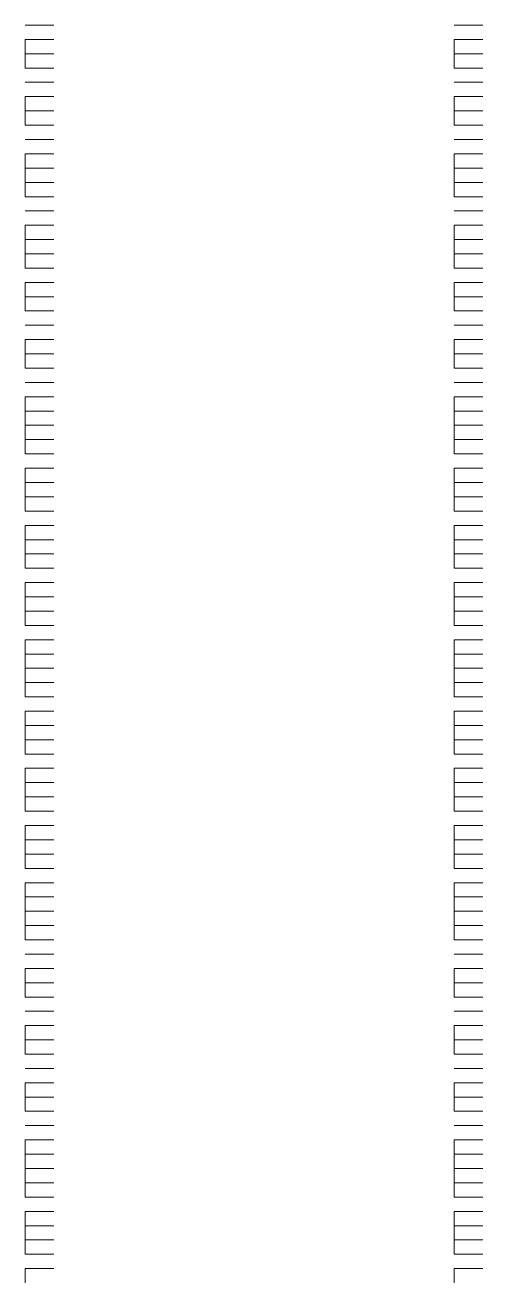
# Model space of a CAD drawing. Header units: inches. Extents: x 0.2 to 10.8, y 0.5 to 8.
# Drawn here: x 8.8183 to 8.8717, y 4.7017 to 4.8483 of the extents above; entities that cross this region are included whole.
import ezdxf

# ---------------------------------------------------------------- set-up
doc = ezdxf.new("R2010")
doc.units = ezdxf.units.IN
doc.header["$MEASUREMENT"] = 0
doc.layers.add('PDF_Geometry', color=7, linetype='Continuous')

msp = doc.modelspace()

# ---------------------------------------------------------------- linework, layer by layer
at = {"layer": 'PDF_Geometry', "lineweight": 9}
for points in [[(8.81833, 4.84833), (8.82, 4.84833)], [(8.81833, 4.84833), (8.82, 4.84833)], [(8.81833, 4.84833), (8.82, 4.84833)], [(8.82, 4.84833), (8.82167, 4.84833)], [(8.82, 4.84833), (8.82167, 4.84833)], [(8.82, 4.84833), (8.82167, 4.84833)], [(8.86833, 4.84833), (8.87, 4.84833)], [(8.86833, 4.84833), (8.87, 4.84833)], [(8.86833, 4.84833), (8.87, 4.84833)], [(8.87, 4.84833), (8.87167, 4.84833)], [(8.87, 4.84833), (8.87167, 4.84833)], [(8.87, 4.84833), (8.87167, 4.84833)], [(8.81833, 4.84667), (8.82, 4.84667)], [(8.81833, 4.84667), (8.81833, 4.845)], [(8.81833, 4.84667), (8.82, 4.84667)], [(8.82, 4.84667), (8.82167, 4.84667)], [(8.82, 4.84667), (8.82167, 4.84667)], [(8.86833, 4.84667), (8.87, 4.84667)], [(8.86833, 4.84667), (8.86833, 4.845)], [(8.86833, 4.84667), (8.87, 4.84667)], [(8.87, 4.84667), (8.87167, 4.84667)], [(8.87, 4.84667), (8.87167, 4.84667)], [(8.81833, 4.845), (8.82, 4.845)], [(8.81833, 4.845), (8.81833, 4.84333)], [(8.81833, 4.845), (8.82, 4.845)], [(8.82, 4.845), (8.82167, 4.845)], [(8.82, 4.845), (8.82167, 4.845)], [(8.86833, 4.845), (8.87, 4.845)], [(8.86833, 4.845), (8.86833, 4.84333)], [(8.86833, 4.845), (8.87, 4.845)], [(8.87, 4.845), (8.87167, 4.845)], [(8.87, 4.845), (8.87167, 4.845)], [(8.81833, 4.84333), (8.82, 4.84333)], [(8.81833, 4.84333), (8.82, 4.84333)], [(8.81833, 4.84333), (8.82, 4.84333)], [(8.82, 4.84333), (8.82167, 4.84333)], [(8.82, 4.84333), (8.82167, 4.84333)], [(8.82, 4.84333), (8.82167, 4.84333)], [(8.86833, 4.84333), (8.87, 4.84333)], [(8.86833, 4.84333), (8.87, 4.84333)], [(8.86833, 4.84333), (8.87, 4.84333)], [(8.87, 4.84333), (8.87167, 4.84333)], [(8.87, 4.84333), (8.87167, 4.84333)], [(8.87, 4.84333), (8.87167, 4.84333)], [(8.81833, 4.84167), (8.82, 4.84167)], [(8.81833, 4.84167), (8.82, 4.84167)], [(8.81833, 4.84167), (8.82, 4.84167)], [(8.82, 4.84167), (8.82167, 4.84167)], [(8.82, 4.84167), (8.82167, 4.84167)], [(8.82, 4.84167), (8.82167, 4.84167)], [(8.86833, 4.84167), (8.87, 4.84167)], [(8.86833, 4.84167), (8.87, 4.84167)], [(8.86833, 4.84167), (8.87, 4.84167)], [(8.87, 4.84167), (8.87167, 4.84167)], [(8.87, 4.84167), (8.87167, 4.84167)], [(8.87, 4.84167), (8.87167, 4.84167)], [(8.81833, 4.84), (8.82, 4.84)], [(8.81833, 4.84), (8.81833, 4.83833)], [(8.81833, 4.84), (8.82, 4.84)], [(8.82, 4.84), (8.82167, 4.84)], [(8.82, 4.84), (8.82167, 4.84)], [(8.86833, 4.84), (8.87, 4.84)], [(8.86833, 4.84), (8.86833, 4.83833)], [(8.86833, 4.84), (8.87, 4.84)], [(8.87, 4.84), (8.87167, 4.84)], [(8.87, 4.84), (8.87167, 4.84)], [(8.81833, 4.83833), (8.82, 4.83833)], [(8.81833, 4.83833), (8.81833, 4.83667)], [(8.81833, 4.83833), (8.82, 4.83833)], [(8.82, 4.83833), (8.82167, 4.83833)], [(8.82, 4.83833), (8.82167, 4.83833)], [(8.86833, 4.83833), (8.87, 4.83833)], [(8.86833, 4.83833), (8.86833, 4.83667)], [(8.86833, 4.83833), (8.87, 4.83833)], [(8.87, 4.83833), (8.87167, 4.83833)], [(8.87, 4.83833), (8.87167, 4.83833)], [(8.81833, 4.83667), (8.82, 4.83667)], [(8.81833, 4.83667), (8.82, 4.83667)], [(8.81833, 4.83667), (8.82, 4.83667)], [(8.82, 4.83667), (8.82167, 4.83667)], [(8.82, 4.83667), (8.82167, 4.83667)], [(8.82, 4.83667), (8.82167, 4.83667)], [(8.86833, 4.83667), (8.87, 4.83667)], [(8.86833, 4.83667), (8.87, 4.83667)], [(8.86833, 4.83667), (8.87, 4.83667)], [(8.87, 4.83667), (8.87167, 4.83667)], [(8.87, 4.83667), (8.87167, 4.83667)], [(8.87, 4.83667), (8.87167, 4.83667)], [(8.81833, 4.835), (8.82, 4.835)], [(8.81833, 4.835), (8.82, 4.835)], [(8.81833, 4.835), (8.82, 4.835)], [(8.82, 4.835), (8.82167, 4.835)], [(8.82, 4.835), (8.82167, 4.835)], [(8.82, 4.835), (8.82167, 4.835)], [(8.86833, 4.835), (8.87, 4.835)], [(8.86833, 4.835), (8.87, 4.835)], [(8.86833, 4.835), (8.87, 4.835)], [(8.87, 4.835), (8.87167, 4.835)], [(8.87, 4.835), (8.87167, 4.835)], [(8.87, 4.835), (8.87167, 4.835)], [(8.81833, 4.83333), (8.82, 4.83333)], [(8.81833, 4.83333), (8.81833, 4.83167)], [(8.81833, 4.83333), (8.82, 4.83333)], [(8.82, 4.83333), (8.82167, 4.83333)], [(8.82, 4.83333), (8.82167, 4.83333)], [(8.86833, 4.83333), (8.87, 4.83333)], [(8.86833, 4.83333), (8.86833, 4.83167)], [(8.86833, 4.83333), (8.87, 4.83333)], [(8.87, 4.83333), (8.87167, 4.83333)], [(8.87, 4.83333), (8.87167, 4.83333)], [(8.81833, 4.83167), (8.82, 4.83167)], [(8.81833, 4.83167), (8.81833, 4.83)], [(8.81833, 4.83167), (8.82, 4.83167)], [(8.82, 4.83167), (8.82167, 4.83167)], [(8.82, 4.83167), (8.82167, 4.83167)], [(8.86833, 4.83167), (8.87, 4.83167)], [(8.86833, 4.83167), (8.86833, 4.83)], [(8.86833, 4.83167), (8.87, 4.83167)], [(8.87, 4.83167), (8.87167, 4.83167)], [(8.87, 4.83167), (8.87167, 4.83167)], [(8.81833, 4.83), (8.82, 4.83)], [(8.81833, 4.83), (8.81833, 4.82833)], [(8.81833, 4.83), (8.82, 4.83)], [(8.82, 4.83), (8.82167, 4.83)], [(8.82, 4.83), (8.82167, 4.83)], [(8.86833, 4.83), (8.87, 4.83)], [(8.86833, 4.83), (8.86833, 4.82833)], [(8.86833, 4.83), (8.87, 4.83)], [(8.87, 4.83), (8.87167, 4.83)], [(8.87, 4.83), (8.87167, 4.83)], [(8.81833, 4.82833), (8.82, 4.82833)], [(8.81833, 4.82833), (8.82, 4.82833)], [(8.81833, 4.82833), (8.82, 4.82833)], [(8.82, 4.82833), (8.82167, 4.82833)], [(8.82, 4.82833), (8.82167, 4.82833)], [(8.82, 4.82833), (8.82167, 4.82833)], [(8.86833, 4.82833), (8.87, 4.82833)], [(8.86833, 4.82833), (8.87, 4.82833)], [(8.86833, 4.82833), (8.87, 4.82833)], [(8.87, 4.82833), (8.87167, 4.82833)], [(8.87, 4.82833), (8.87167, 4.82833)], [(8.87, 4.82833), (8.87167, 4.82833)], [(8.81833, 4.82667), (8.82, 4.82667)], [(8.81833, 4.82667), (8.82, 4.82667)], [(8.81833, 4.82667), (8.82, 4.82667)], [(8.82, 4.82667), (8.82167, 4.82667)], [(8.82, 4.82667), (8.82167, 4.82667)], [(8.82, 4.82667), (8.82167, 4.82667)], [(8.86833, 4.82667), (8.87, 4.82667)], [(8.86833, 4.82667), (8.87, 4.82667)], [(8.86833, 4.82667), (8.87, 4.82667)], [(8.87, 4.82667), (8.87167, 4.82667)], [(8.87, 4.82667), (8.87167, 4.82667)], [(8.87, 4.82667), (8.87167, 4.82667)], [(8.81833, 4.825), (8.82, 4.825)], [(8.81833, 4.825), (8.81833, 4.82333)], [(8.81833, 4.825), (8.82, 4.825)], [(8.82, 4.825), (8.82167, 4.825)], [(8.82, 4.825), (8.82167, 4.825)], [(8.86833, 4.825), (8.87, 4.825)], [(8.86833, 4.825), (8.86833, 4.82333)], [(8.86833, 4.825), (8.87, 4.825)], [(8.87, 4.825), (8.87167, 4.825)], [(8.87, 4.825), (8.87167, 4.825)], [(8.81833, 4.82333), (8.82, 4.82333)], [(8.81833, 4.82333), (8.81833, 4.82167)], [(8.81833, 4.82333), (8.82, 4.82333)], [(8.82, 4.82333), (8.82167, 4.82333)], [(8.82, 4.82333), (8.82167, 4.82333)], [(8.86833, 4.82333), (8.87, 4.82333)], [(8.86833, 4.82333), (8.86833, 4.82167)], [(8.86833, 4.82333), (8.87, 4.82333)], [(8.87, 4.82333), (8.87167, 4.82333)], [(8.87, 4.82333), (8.87167, 4.82333)], [(8.81833, 4.82167), (8.82, 4.82167)], [(8.81833, 4.82167), (8.81833, 4.82)], [(8.81833, 4.82167), (8.82, 4.82167)], [(8.82, 4.82167), (8.82167, 4.82167)], [(8.82, 4.82167), (8.82167, 4.82167)], [(8.86833, 4.82167), (8.87, 4.82167)], [(8.86833, 4.82167), (8.86833, 4.82)], [(8.86833, 4.82167), (8.87, 4.82167)], [(8.87, 4.82167), (8.87167, 4.82167)], [(8.87, 4.82167), (8.87167, 4.82167)], [(8.81833, 4.82), (8.82, 4.82)], [(8.81833, 4.82), (8.82, 4.82)], [(8.82, 4.82), (8.82167, 4.82)], [(8.82, 4.82), (8.82167, 4.82)], [(8.86833, 4.82), (8.87, 4.82)], [(8.86833, 4.82), (8.87, 4.82)], [(8.87, 4.82), (8.87167, 4.82)], [(8.87, 4.82), (8.87167, 4.82)], [(8.81833, 4.81833), (8.82, 4.81833)], [(8.81833, 4.81833), (8.81833, 4.81667)], [(8.81833, 4.81833), (8.82, 4.81833)], [(8.82, 4.81833), (8.82167, 4.81833)], [(8.82, 4.81833), (8.82167, 4.81833)], [(8.86833, 4.81833), (8.87, 4.81833)], [(8.86833, 4.81833), (8.86833, 4.81667)], [(8.86833, 4.81833), (8.87, 4.81833)], [(8.87, 4.81833), (8.87167, 4.81833)], [(8.87, 4.81833), (8.87167, 4.81833)], [(8.81833, 4.81667), (8.82, 4.81667)], [(8.81833, 4.81667), (8.81833, 4.815)], [(8.81833, 4.81667), (8.82, 4.81667)], [(8.82, 4.81667), (8.82167, 4.81667)], [(8.82, 4.81667), (8.82167, 4.81667)], [(8.86833, 4.81667), (8.87, 4.81667)], [(8.86833, 4.81667), (8.86833, 4.815)], [(8.86833, 4.81667), (8.87, 4.81667)], [(8.87, 4.81667), (8.87167, 4.81667)], [(8.87, 4.81667), (8.87167, 4.81667)], [(8.81833, 4.815), (8.82, 4.815)], [(8.81833, 4.815), (8.82, 4.815)], [(8.81833, 4.815), (8.82, 4.815)], [(8.82, 4.815), (8.82167, 4.815)], [(8.82, 4.815), (8.82167, 4.815)], [(8.82, 4.815), (8.82167, 4.815)], [(8.86833, 4.815), (8.87, 4.815)], [(8.86833, 4.815), (8.87, 4.815)], [(8.86833, 4.815), (8.87, 4.815)], [(8.87, 4.815), (8.87167, 4.815)], [(8.87, 4.815), (8.87167, 4.815)], [(8.87, 4.815), (8.87167, 4.815)], [(8.81833, 4.81333), (8.82, 4.81333)], [(8.81833, 4.81333), (8.82, 4.81333)], [(8.81833, 4.81333), (8.82, 4.81333)], [(8.82, 4.81333), (8.82167, 4.81333)], [(8.82, 4.81333), (8.82167, 4.81333)], [(8.82, 4.81333), (8.82167, 4.81333)], [(8.86833, 4.81333), (8.87, 4.81333)], [(8.86833, 4.81333), (8.87, 4.81333)], [(8.86833, 4.81333), (8.87, 4.81333)], [(8.87, 4.81333), (8.87167, 4.81333)], [(8.87, 4.81333), (8.87167, 4.81333)], [(8.87, 4.81333), (8.87167, 4.81333)], [(8.81833, 4.81167), (8.82, 4.81167)], [(8.81833, 4.81167), (8.81833, 4.81)], [(8.81833, 4.81167), (8.82, 4.81167)], [(8.82, 4.81167), (8.82167, 4.81167)], [(8.82, 4.81167), (8.82167, 4.81167)], [(8.86833, 4.81167), (8.87, 4.81167)], [(8.86833, 4.81167), (8.86833, 4.81)], [(8.86833, 4.81167), (8.87, 4.81167)], [(8.87, 4.81167), (8.87167, 4.81167)], [(8.87, 4.81167), (8.87167, 4.81167)], [(8.81833, 4.81), (8.82, 4.81)], [(8.81833, 4.81), (8.81833, 4.80833)], [(8.81833, 4.81), (8.82, 4.81)], [(8.82, 4.81), (8.82167, 4.81)], [(8.82, 4.81), (8.82167, 4.81)], [(8.86833, 4.81), (8.87, 4.81)], [(8.86833, 4.81), (8.86833, 4.80833)], [(8.86833, 4.81), (8.87, 4.81)], [(8.87, 4.81), (8.87167, 4.81)], [(8.87, 4.81), (8.87167, 4.81)], [(8.81833, 4.80833), (8.82, 4.80833)], [(8.81833, 4.80833), (8.82, 4.80833)], [(8.81833, 4.80833), (8.82, 4.80833)], [(8.82, 4.80833), (8.82167, 4.80833)], [(8.82, 4.80833), (8.82167, 4.80833)], [(8.82, 4.80833), (8.82167, 4.80833)], [(8.86833, 4.80833), (8.87, 4.80833)], [(8.86833, 4.80833), (8.87, 4.80833)], [(8.86833, 4.80833), (8.87, 4.80833)], [(8.87, 4.80833), (8.87167, 4.80833)], [(8.87, 4.80833), (8.87167, 4.80833)], [(8.87, 4.80833), (8.87167, 4.80833)], [(8.81833, 4.80667), (8.82, 4.80667)], [(8.81833, 4.80667), (8.82, 4.80667)], [(8.81833, 4.80667), (8.82, 4.80667)], [(8.82, 4.80667), (8.82167, 4.80667)], [(8.82, 4.80667), (8.82167, 4.80667)], [(8.82, 4.80667), (8.82167, 4.80667)], [(8.86833, 4.80667), (8.87, 4.80667)], [(8.86833, 4.80667), (8.87, 4.80667)], [(8.86833, 4.80667), (8.87, 4.80667)], [(8.87, 4.80667), (8.87167, 4.80667)], [(8.87, 4.80667), (8.87167, 4.80667)], [(8.87, 4.80667), (8.87167, 4.80667)], [(8.81833, 4.805), (8.82, 4.805)], [(8.81833, 4.805), (8.81833, 4.80333)], [(8.81833, 4.805), (8.82, 4.805)], [(8.82, 4.805), (8.82167, 4.805)], [(8.82, 4.805), (8.82167, 4.805)], [(8.86833, 4.805), (8.87, 4.805)], [(8.86833, 4.805), (8.86833, 4.80333)], [(8.86833, 4.805), (8.87, 4.805)], [(8.87, 4.805), (8.87167, 4.805)], [(8.87, 4.805), (8.87167, 4.805)], [(8.81833, 4.80333), (8.82, 4.80333)], [(8.81833, 4.80333), (8.81833, 4.80167)], [(8.81833, 4.80333), (8.82, 4.80333)], [(8.82, 4.80333), (8.82167, 4.80333)], [(8.82, 4.80333), (8.82167, 4.80333)], [(8.86833, 4.80333), (8.87, 4.80333)], [(8.86833, 4.80333), (8.86833, 4.80167)], [(8.86833, 4.80333), (8.87, 4.80333)], [(8.87, 4.80333), (8.87167, 4.80333)], [(8.87, 4.80333), (8.87167, 4.80333)], [(8.81833, 4.80167), (8.82, 4.80167)], [(8.81833, 4.80167), (8.81833, 4.8)], [(8.81833, 4.80167), (8.82, 4.80167)], [(8.82, 4.80167), (8.82167, 4.80167)], [(8.82, 4.80167), (8.82167, 4.80167)], [(8.86833, 4.80167), (8.87, 4.80167)], [(8.86833, 4.80167), (8.86833, 4.8)], [(8.86833, 4.80167), (8.87, 4.80167)], [(8.87, 4.80167), (8.87167, 4.80167)], [(8.87, 4.80167), (8.87167, 4.80167)], [(8.81833, 4.8), (8.82, 4.8)], [(8.81833, 4.8), (8.81833, 4.79833)], [(8.81833, 4.8), (8.82, 4.8)], [(8.82, 4.8), (8.82167, 4.8)], [(8.82, 4.8), (8.82167, 4.8)], [(8.86833, 4.8), (8.87, 4.8)], [(8.86833, 4.8), (8.86833, 4.79833)], [(8.86833, 4.8), (8.87, 4.8)], [(8.87, 4.8), (8.87167, 4.8)], [(8.87, 4.8), (8.87167, 4.8)], [(8.81833, 4.79833), (8.82, 4.79833)], [(8.81833, 4.79833), (8.82, 4.79833)], [(8.82, 4.79833), (8.82167, 4.79833)], [(8.82, 4.79833), (8.82167, 4.79833)], [(8.86833, 4.79833), (8.87, 4.79833)], [(8.86833, 4.79833), (8.87, 4.79833)], [(8.87, 4.79833), (8.87167, 4.79833)], [(8.87, 4.79833), (8.87167, 4.79833)], [(8.81833, 4.79667), (8.82, 4.79667)], [(8.81833, 4.79667), (8.81833, 4.795)], [(8.81833, 4.79667), (8.82, 4.79667)], [(8.82, 4.79667), (8.82167, 4.79667)], [(8.82, 4.79667), (8.82167, 4.79667)], [(8.86833, 4.79667), (8.87, 4.79667)], [(8.86833, 4.79667), (8.86833, 4.795)], [(8.86833, 4.79667), (8.87, 4.79667)], [(8.87, 4.79667), (8.87167, 4.79667)], [(8.87, 4.79667), (8.87167, 4.79667)], [(8.81833, 4.795), (8.82, 4.795)], [(8.81833, 4.795), (8.81833, 4.79333)], [(8.81833, 4.795), (8.82, 4.795)], [(8.82, 4.795), (8.82167, 4.795)], [(8.82, 4.795), (8.82167, 4.795)], [(8.86833, 4.795), (8.87, 4.795)], [(8.86833, 4.795), (8.86833, 4.79333)], [(8.86833, 4.795), (8.87, 4.795)], [(8.87, 4.795), (8.87167, 4.795)], [(8.87, 4.795), (8.87167, 4.795)], [(8.81833, 4.79333), (8.82, 4.79333)], [(8.81833, 4.79333), (8.81833, 4.79167)], [(8.81833, 4.79333), (8.82, 4.79333)], [(8.82, 4.79333), (8.82167, 4.79333)], [(8.82, 4.79333), (8.82167, 4.79333)], [(8.86833, 4.79333), (8.87, 4.79333)], [(8.86833, 4.79333), (8.86833, 4.79167)], [(8.86833, 4.79333), (8.87, 4.79333)], [(8.87, 4.79333), (8.87167, 4.79333)], [(8.87, 4.79333), (8.87167, 4.79333)], [(8.81833, 4.79167), (8.82, 4.79167)], [(8.81833, 4.79167), (8.82, 4.79167)], [(8.82, 4.79167), (8.82167, 4.79167)], [(8.82, 4.79167), (8.82167, 4.79167)], [(8.86833, 4.79167), (8.87, 4.79167)], [(8.86833, 4.79167), (8.87, 4.79167)], [(8.87, 4.79167), (8.87167, 4.79167)], [(8.87, 4.79167), (8.87167, 4.79167)], [(8.81833, 4.79), (8.82, 4.79)], [(8.81833, 4.79), (8.81833, 4.78833)], [(8.81833, 4.79), (8.82, 4.79)], [(8.82, 4.79), (8.82167, 4.79)], [(8.82, 4.79), (8.82167, 4.79)], [(8.86833, 4.79), (8.87, 4.79)], [(8.86833, 4.79), (8.86833, 4.78833)], [(8.86833, 4.79), (8.87, 4.79)], [(8.87, 4.79), (8.87167, 4.79)], [(8.87, 4.79), (8.87167, 4.79)], [(8.81833, 4.78833), (8.82, 4.78833)], [(8.81833, 4.78833), (8.81833, 4.78667)], [(8.81833, 4.78833), (8.82, 4.78833)], [(8.82, 4.78833), (8.82167, 4.78833)], [(8.82, 4.78833), (8.82167, 4.78833)], [(8.86833, 4.78833), (8.87, 4.78833)], [(8.86833, 4.78833), (8.86833, 4.78667)], [(8.86833, 4.78833), (8.87, 4.78833)], [(8.87, 4.78833), (8.87167, 4.78833)], [(8.87, 4.78833), (8.87167, 4.78833)], [(8.81833, 4.78667), (8.82, 4.78667)], [(8.81833, 4.78667), (8.81833, 4.785)], [(8.81833, 4.78667), (8.82, 4.78667)], [(8.82, 4.78667), (8.82167, 4.78667)], [(8.82, 4.78667), (8.82167, 4.78667)], [(8.86833, 4.78667), (8.87, 4.78667)], [(8.86833, 4.78667), (8.86833, 4.785)], [(8.86833, 4.78667), (8.87, 4.78667)], [(8.87, 4.78667), (8.87167, 4.78667)], [(8.87, 4.78667), (8.87167, 4.78667)], [(8.81833, 4.785), (8.82, 4.785)], [(8.81833, 4.785), (8.82, 4.785)], [(8.82, 4.785), (8.82167, 4.785)], [(8.82, 4.785), (8.82167, 4.785)], [(8.86833, 4.785), (8.87, 4.785)], [(8.86833, 4.785), (8.87, 4.785)], [(8.87, 4.785), (8.87167, 4.785)], [(8.87, 4.785), (8.87167, 4.785)], [(8.81833, 4.78333), (8.82, 4.78333)], [(8.81833, 4.78333), (8.81833, 4.78167)], [(8.81833, 4.78333), (8.82, 4.78333)], [(8.82, 4.78333), (8.82167, 4.78333)], [(8.82, 4.78333), (8.82167, 4.78333)], [(8.86833, 4.78333), (8.87, 4.78333)], [(8.86833, 4.78333), (8.86833, 4.78167)], [(8.86833, 4.78333), (8.87, 4.78333)], [(8.87, 4.78333), (8.87167, 4.78333)], [(8.87, 4.78333), (8.87167, 4.78333)], [(8.81833, 4.78167), (8.82, 4.78167)], [(8.81833, 4.78167), (8.81833, 4.78)], [(8.81833, 4.78167), (8.82, 4.78167)], [(8.82, 4.78167), (8.82167, 4.78167)], [(8.82, 4.78167), (8.82167, 4.78167)], [(8.86833, 4.78167), (8.87, 4.78167)], [(8.86833, 4.78167), (8.86833, 4.78)], [(8.86833, 4.78167), (8.87, 4.78167)], [(8.87, 4.78167), (8.87167, 4.78167)], [(8.87, 4.78167), (8.87167, 4.78167)], [(8.81833, 4.78), (8.82, 4.78)], [(8.81833, 4.78), (8.81833, 4.77833)], [(8.81833, 4.78), (8.82, 4.78)], [(8.82, 4.78), (8.82167, 4.78)], [(8.82, 4.78), (8.82167, 4.78)], [(8.86833, 4.78), (8.87, 4.78)], [(8.86833, 4.78), (8.86833, 4.77833)], [(8.86833, 4.78), (8.87, 4.78)], [(8.87, 4.78), (8.87167, 4.78)], [(8.87, 4.78), (8.87167, 4.78)], [(8.81833, 4.77833), (8.82, 4.77833)], [(8.81833, 4.77833), (8.82, 4.77833)], [(8.82, 4.77833), (8.82167, 4.77833)], [(8.82, 4.77833), (8.82167, 4.77833)], [(8.86833, 4.77833), (8.87, 4.77833)], [(8.86833, 4.77833), (8.87, 4.77833)], [(8.87, 4.77833), (8.87167, 4.77833)], [(8.87, 4.77833), (8.87167, 4.77833)], [(8.81833, 4.77667), (8.82, 4.77667)], [(8.81833, 4.77667), (8.81833, 4.775)], [(8.81833, 4.77667), (8.82, 4.77667)], [(8.82, 4.77667), (8.82167, 4.77667)], [(8.82, 4.77667), (8.82167, 4.77667)], [(8.86833, 4.77667), (8.87, 4.77667)], [(8.86833, 4.77667), (8.86833, 4.775)], [(8.86833, 4.77667), (8.87, 4.77667)], [(8.87, 4.77667), (8.87167, 4.77667)], [(8.87, 4.77667), (8.87167, 4.77667)], [(8.81833, 4.775), (8.82, 4.775)], [(8.81833, 4.775), (8.81833, 4.77333)], [(8.81833, 4.775), (8.82, 4.775)], [(8.82, 4.775), (8.82167, 4.775)], [(8.82, 4.775), (8.82167, 4.775)], [(8.86833, 4.775), (8.87, 4.775)], [(8.86833, 4.775), (8.86833, 4.77333)], [(8.86833, 4.775), (8.87, 4.775)], [(8.87, 4.775), (8.87167, 4.775)], [(8.87, 4.775), (8.87167, 4.775)], [(8.81833, 4.77333), (8.82, 4.77333)], [(8.81833, 4.77333), (8.81833, 4.77167)], [(8.81833, 4.77333), (8.82, 4.77333)], [(8.82, 4.77333), (8.82167, 4.77333)], [(8.82, 4.77333), (8.82167, 4.77333)], [(8.86833, 4.77333), (8.87, 4.77333)], [(8.86833, 4.77333), (8.86833, 4.77167)], [(8.86833, 4.77333), (8.87, 4.77333)], [(8.87, 4.77333), (8.87167, 4.77333)], [(8.87, 4.77333), (8.87167, 4.77333)], [(8.81833, 4.77167), (8.82, 4.77167)], [(8.81833, 4.77167), (8.81833, 4.77)], [(8.81833, 4.77167), (8.82, 4.77167)], [(8.82, 4.77167), (8.82167, 4.77167)], [(8.82, 4.77167), (8.82167, 4.77167)], [(8.86833, 4.77167), (8.87, 4.77167)], [(8.86833, 4.77167), (8.86833, 4.77)], [(8.86833, 4.77167), (8.87, 4.77167)], [(8.87, 4.77167), (8.87167, 4.77167)], [(8.87, 4.77167), (8.87167, 4.77167)], [(8.81833, 4.77), (8.82, 4.77)], [(8.81833, 4.77), (8.82, 4.77)], [(8.82, 4.77), (8.82167, 4.77)], [(8.82, 4.77), (8.82167, 4.77)], [(8.86833, 4.77), (8.87, 4.77)], [(8.86833, 4.77), (8.87, 4.77)], [(8.87, 4.77), (8.87167, 4.77)], [(8.87, 4.77), (8.87167, 4.77)], [(8.81833, 4.76833), (8.82, 4.76833)], [(8.81833, 4.76833), (8.81833, 4.76667)], [(8.81833, 4.76833), (8.82, 4.76833)], [(8.82, 4.76833), (8.82167, 4.76833)], [(8.82, 4.76833), (8.82167, 4.76833)], [(8.86833, 4.76833), (8.87, 4.76833)], [(8.86833, 4.76833), (8.86833, 4.76667)], [(8.86833, 4.76833), (8.87, 4.76833)], [(8.87, 4.76833), (8.87167, 4.76833)], [(8.87, 4.76833), (8.87167, 4.76833)], [(8.81833, 4.76667), (8.82, 4.76667)], [(8.81833, 4.76667), (8.81833, 4.765)], [(8.81833, 4.76667), (8.82, 4.76667)], [(8.82, 4.76667), (8.82167, 4.76667)], [(8.82, 4.76667), (8.82167, 4.76667)], [(8.86833, 4.76667), (8.87, 4.76667)], [(8.86833, 4.76667), (8.86833, 4.765)], [(8.86833, 4.76667), (8.87, 4.76667)], [(8.87, 4.76667), (8.87167, 4.76667)], [(8.87, 4.76667), (8.87167, 4.76667)], [(8.81833, 4.765), (8.82, 4.765)], [(8.81833, 4.765), (8.81833, 4.76333)], [(8.81833, 4.765), (8.82, 4.765)], [(8.82, 4.765), (8.82167, 4.765)], [(8.82, 4.765), (8.82167, 4.765)], [(8.86833, 4.765), (8.87, 4.765)], [(8.86833, 4.765), (8.86833, 4.76333)], [(8.86833, 4.765), (8.87, 4.765)], [(8.87, 4.765), (8.87167, 4.765)], [(8.87, 4.765), (8.87167, 4.765)], [(8.81833, 4.76333), (8.82, 4.76333)], [(8.81833, 4.76333), (8.82, 4.76333)], [(8.82, 4.76333), (8.82167, 4.76333)], [(8.82, 4.76333), (8.82167, 4.76333)], [(8.86833, 4.76333), (8.87, 4.76333)], [(8.86833, 4.76333), (8.87, 4.76333)], [(8.87, 4.76333), (8.87167, 4.76333)], [(8.87, 4.76333), (8.87167, 4.76333)], [(8.81833, 4.76167), (8.82, 4.76167)], [(8.81833, 4.76167), (8.81833, 4.76)], [(8.81833, 4.76167), (8.82, 4.76167)], [(8.82, 4.76167), (8.82167, 4.76167)], [(8.82, 4.76167), (8.82167, 4.76167)], [(8.86833, 4.76167), (8.87, 4.76167)], [(8.86833, 4.76167), (8.86833, 4.76)], [(8.86833, 4.76167), (8.87, 4.76167)], [(8.87, 4.76167), (8.87167, 4.76167)], [(8.87, 4.76167), (8.87167, 4.76167)], [(8.81833, 4.76), (8.82, 4.76)], [(8.81833, 4.76), (8.81833, 4.75833)], [(8.81833, 4.76), (8.82, 4.76)], [(8.82, 4.76), (8.82167, 4.76)], [(8.82, 4.76), (8.82167, 4.76)], [(8.86833, 4.76), (8.87, 4.76)], [(8.86833, 4.76), (8.86833, 4.75833)], [(8.86833, 4.76), (8.87, 4.76)], [(8.87, 4.76), (8.87167, 4.76)], [(8.87, 4.76), (8.87167, 4.76)], [(8.81833, 4.75833), (8.82, 4.75833)], [(8.81833, 4.75833), (8.81833, 4.75667)], [(8.81833, 4.75833), (8.82, 4.75833)], [(8.82, 4.75833), (8.82167, 4.75833)], [(8.82, 4.75833), (8.82167, 4.75833)], [(8.86833, 4.75833), (8.87, 4.75833)], [(8.86833, 4.75833), (8.86833, 4.75667)], [(8.86833, 4.75833), (8.87, 4.75833)], [(8.87, 4.75833), (8.87167, 4.75833)], [(8.87, 4.75833), (8.87167, 4.75833)], [(8.81833, 4.75667), (8.82, 4.75667)], [(8.81833, 4.75667), (8.82, 4.75667)], [(8.82, 4.75667), (8.82167, 4.75667)], [(8.82, 4.75667), (8.82167, 4.75667)], [(8.86833, 4.75667), (8.87, 4.75667)], [(8.86833, 4.75667), (8.87, 4.75667)], [(8.87, 4.75667), (8.87167, 4.75667)], [(8.87, 4.75667), (8.87167, 4.75667)], [(8.81833, 4.755), (8.82, 4.755)], [(8.81833, 4.755), (8.81833, 4.75333)], [(8.81833, 4.755), (8.82, 4.755)], [(8.82, 4.755), (8.82167, 4.755)], [(8.82, 4.755), (8.82167, 4.755)], [(8.86833, 4.755), (8.87, 4.755)], [(8.86833, 4.755), (8.86833, 4.75333)], [(8.86833, 4.755), (8.87, 4.755)], [(8.87, 4.755), (8.87167, 4.755)], [(8.87, 4.755), (8.87167, 4.755)], [(8.81833, 4.75333), (8.82, 4.75333)], [(8.81833, 4.75333), (8.81833, 4.75167)], [(8.81833, 4.75333), (8.82, 4.75333)], [(8.82, 4.75333), (8.82167, 4.75333)], [(8.82, 4.75333), (8.82167, 4.75333)], [(8.86833, 4.75333), (8.87, 4.75333)], [(8.86833, 4.75333), (8.86833, 4.75167)], [(8.86833, 4.75333), (8.87, 4.75333)], [(8.87, 4.75333), (8.87167, 4.75333)], [(8.87, 4.75333), (8.87167, 4.75333)], [(8.81833, 4.75167), (8.82, 4.75167)], [(8.81833, 4.75167), (8.81833, 4.75)], [(8.81833, 4.75167), (8.82, 4.75167)], [(8.82, 4.75167), (8.82167, 4.75167)], [(8.82, 4.75167), (8.82167, 4.75167)], [(8.86833, 4.75167), (8.87, 4.75167)], [(8.86833, 4.75167), (8.86833, 4.75)], [(8.86833, 4.75167), (8.87, 4.75167)], [(8.87, 4.75167), (8.87167, 4.75167)], [(8.87, 4.75167), (8.87167, 4.75167)], [(8.81833, 4.75), (8.82, 4.75)], [(8.81833, 4.75), (8.82, 4.75)], [(8.82, 4.75), (8.82167, 4.75)], [(8.82, 4.75), (8.82167, 4.75)], [(8.86833, 4.75), (8.87, 4.75)], [(8.86833, 4.75), (8.87, 4.75)], [(8.87, 4.75), (8.87167, 4.75)], [(8.87, 4.75), (8.87167, 4.75)], [(8.81833, 4.74833), (8.82, 4.74833)], [(8.81833, 4.74833), (8.81833, 4.74667)], [(8.81833, 4.74833), (8.82, 4.74833)], [(8.82, 4.74833), (8.82167, 4.74833)], [(8.82, 4.74833), (8.82167, 4.74833)], [(8.86833, 4.74833), (8.87, 4.74833)], [(8.86833, 4.74833), (8.86833, 4.74667)], [(8.86833, 4.74833), (8.87, 4.74833)], [(8.87, 4.74833), (8.87167, 4.74833)], [(8.87, 4.74833), (8.87167, 4.74833)], [(8.81833, 4.74667), (8.82, 4.74667)], [(8.81833, 4.74667), (8.81833, 4.745)], [(8.81833, 4.74667), (8.82, 4.74667)], [(8.82, 4.74667), (8.82167, 4.74667)], [(8.82, 4.74667), (8.82167, 4.74667)], [(8.86833, 4.74667), (8.87, 4.74667)], [(8.86833, 4.74667), (8.86833, 4.745)], [(8.86833, 4.74667), (8.87, 4.74667)], [(8.87, 4.74667), (8.87167, 4.74667)], [(8.87, 4.74667), (8.87167, 4.74667)], [(8.81833, 4.745), (8.82, 4.745)], [(8.81833, 4.745), (8.81833, 4.74333)], [(8.81833, 4.745), (8.82, 4.745)], [(8.82, 4.745), (8.82167, 4.745)], [(8.82, 4.745), (8.82167, 4.745)], [(8.86833, 4.745), (8.87, 4.745)], [(8.86833, 4.745), (8.86833, 4.74333)], [(8.86833, 4.745), (8.87, 4.745)], [(8.87, 4.745), (8.87167, 4.745)], [(8.87, 4.745), (8.87167, 4.745)], [(8.81833, 4.74333), (8.82, 4.74333)], [(8.81833, 4.74333), (8.81833, 4.74167)], [(8.81833, 4.74333), (8.82, 4.74333)], [(8.82, 4.74333), (8.82167, 4.74333)], [(8.82, 4.74333), (8.82167, 4.74333)], [(8.86833, 4.74333), (8.87, 4.74333)], [(8.86833, 4.74333), (8.86833, 4.74167)], [(8.86833, 4.74333), (8.87, 4.74333)], [(8.87, 4.74333), (8.87167, 4.74333)], [(8.87, 4.74333), (8.87167, 4.74333)], [(8.81833, 4.74167), (8.82, 4.74167)], [(8.81833, 4.74167), (8.82, 4.74167)], [(8.81833, 4.74167), (8.82, 4.74167)], [(8.82, 4.74167), (8.82167, 4.74167)], [(8.82, 4.74167), (8.82167, 4.74167)], [(8.82, 4.74167), (8.82167, 4.74167)], [(8.86833, 4.74167), (8.87, 4.74167)], [(8.86833, 4.74167), (8.87, 4.74167)], [(8.86833, 4.74167), (8.87, 4.74167)], [(8.87, 4.74167), (8.87167, 4.74167)], [(8.87, 4.74167), (8.87167, 4.74167)], [(8.87, 4.74167), (8.87167, 4.74167)], [(8.81833, 4.74), (8.82, 4.74)], [(8.81833, 4.74), (8.82, 4.74)], [(8.81833, 4.74), (8.82, 4.74)], [(8.82, 4.74), (8.82167, 4.74)], [(8.82, 4.74), (8.82167, 4.74)], [(8.82, 4.74), (8.82167, 4.74)], [(8.86833, 4.74), (8.87, 4.74)], [(8.86833, 4.74), (8.87, 4.74)], [(8.86833, 4.74), (8.87, 4.74)], [(8.87, 4.74), (8.87167, 4.74)], [(8.87, 4.74), (8.87167, 4.74)], [(8.87, 4.74), (8.87167, 4.74)], [(8.81833, 4.73833), (8.82, 4.73833)], [(8.81833, 4.73833), (8.81833, 4.73667)], [(8.81833, 4.73833), (8.82, 4.73833)], [(8.82, 4.73833), (8.82167, 4.73833)], [(8.82, 4.73833), (8.82167, 4.73833)], [(8.86833, 4.73833), (8.87, 4.73833)], [(8.86833, 4.73833), (8.86833, 4.73667)], [(8.86833, 4.73833), (8.87, 4.73833)], [(8.87, 4.73833), (8.87167, 4.73833)], [(8.87, 4.73833), (8.87167, 4.73833)], [(8.81833, 4.73667), (8.82, 4.73667)], [(8.81833, 4.73667), (8.81833, 4.735)], [(8.81833, 4.73667), (8.82, 4.73667)], [(8.82, 4.73667), (8.82167, 4.73667)], [(8.82, 4.73667), (8.82167, 4.73667)], [(8.86833, 4.73667), (8.87, 4.73667)], [(8.86833, 4.73667), (8.86833, 4.735)], [(8.86833, 4.73667), (8.87, 4.73667)], [(8.87, 4.73667), (8.87167, 4.73667)], [(8.87, 4.73667), (8.87167, 4.73667)], [(8.81833, 4.735), (8.82, 4.735)], [(8.81833, 4.735), (8.82, 4.735)], [(8.81833, 4.735), (8.82, 4.735)], [(8.82, 4.735), (8.82167, 4.735)], [(8.82, 4.735), (8.82167, 4.735)], [(8.82, 4.735), (8.82167, 4.735)], [(8.86833, 4.735), (8.87, 4.735)], [(8.86833, 4.735), (8.87, 4.735)], [(8.86833, 4.735), (8.87, 4.735)], [(8.87, 4.735), (8.87167, 4.735)], [(8.87, 4.735), (8.87167, 4.735)], [(8.87, 4.735), (8.87167, 4.735)], [(8.81833, 4.73333), (8.82, 4.73333)], [(8.81833, 4.73333), (8.82, 4.73333)], [(8.81833, 4.73333), (8.82, 4.73333)], [(8.82, 4.73333), (8.82167, 4.73333)], [(8.82, 4.73333), (8.82167, 4.73333)], [(8.82, 4.73333), (8.82167, 4.73333)], [(8.86833, 4.73333), (8.87, 4.73333)], [(8.86833, 4.73333), (8.87, 4.73333)], [(8.86833, 4.73333), (8.87, 4.73333)], [(8.87, 4.73333), (8.87167, 4.73333)], [(8.87, 4.73333), (8.87167, 4.73333)], [(8.87, 4.73333), (8.87167, 4.73333)], [(8.81833, 4.73167), (8.82, 4.73167)], [(8.81833, 4.73167), (8.81833, 4.73)], [(8.81833, 4.73167), (8.82, 4.73167)], [(8.82, 4.73167), (8.82167, 4.73167)], [(8.82, 4.73167), (8.82167, 4.73167)], [(8.86833, 4.73167), (8.87, 4.73167)], [(8.86833, 4.73167), (8.86833, 4.73)], [(8.86833, 4.73167), (8.87, 4.73167)], [(8.87, 4.73167), (8.87167, 4.73167)], [(8.87, 4.73167), (8.87167, 4.73167)], [(8.81833, 4.73), (8.82, 4.73)], [(8.81833, 4.73), (8.81833, 4.72833)], [(8.81833, 4.73), (8.82, 4.73)], [(8.82, 4.73), (8.82167, 4.73)], [(8.82, 4.73), (8.82167, 4.73)], [(8.86833, 4.73), (8.87, 4.73)], [(8.86833, 4.73), (8.86833, 4.72833)], [(8.86833, 4.73), (8.87, 4.73)], [(8.87, 4.73), (8.87167, 4.73)], [(8.87, 4.73), (8.87167, 4.73)], [(8.81833, 4.72833), (8.82, 4.72833)], [(8.81833, 4.72833), (8.82, 4.72833)], [(8.81833, 4.72833), (8.82, 4.72833)], [(8.82, 4.72833), (8.82167, 4.72833)], [(8.82, 4.72833), (8.82167, 4.72833)], [(8.82, 4.72833), (8.82167, 4.72833)], [(8.86833, 4.72833), (8.87, 4.72833)], [(8.86833, 4.72833), (8.87, 4.72833)], [(8.86833, 4.72833), (8.87, 4.72833)], [(8.87, 4.72833), (8.87167, 4.72833)], [(8.87, 4.72833), (8.87167, 4.72833)], [(8.87, 4.72833), (8.87167, 4.72833)], [(8.81833, 4.72667), (8.82, 4.72667)], [(8.81833, 4.72667), (8.82, 4.72667)], [(8.81833, 4.72667), (8.82, 4.72667)], [(8.82, 4.72667), (8.82167, 4.72667)], [(8.82, 4.72667), (8.82167, 4.72667)], [(8.82, 4.72667), (8.82167, 4.72667)], [(8.86833, 4.72667), (8.87, 4.72667)], [(8.86833, 4.72667), (8.87, 4.72667)], [(8.86833, 4.72667), (8.87, 4.72667)], [(8.87, 4.72667), (8.87167, 4.72667)], [(8.87, 4.72667), (8.87167, 4.72667)], [(8.87, 4.72667), (8.87167, 4.72667)], [(8.81833, 4.725), (8.82, 4.725)], [(8.81833, 4.725), (8.81833, 4.72333)], [(8.81833, 4.725), (8.82, 4.725)], [(8.82, 4.725), (8.82167, 4.725)], [(8.82, 4.725), (8.82167, 4.725)], [(8.86833, 4.725), (8.87, 4.725)], [(8.86833, 4.725), (8.86833, 4.72333)], [(8.86833, 4.725), (8.87, 4.725)], [(8.87, 4.725), (8.87167, 4.725)], [(8.87, 4.725), (8.87167, 4.725)], [(8.81833, 4.72333), (8.82, 4.72333)], [(8.81833, 4.72333), (8.81833, 4.72167)], [(8.81833, 4.72333), (8.82, 4.72333)], [(8.82, 4.72333), (8.82167, 4.72333)], [(8.82, 4.72333), (8.82167, 4.72333)], [(8.86833, 4.72333), (8.87, 4.72333)], [(8.86833, 4.72333), (8.86833, 4.72167)], [(8.86833, 4.72333), (8.87, 4.72333)], [(8.87, 4.72333), (8.87167, 4.72333)], [(8.87, 4.72333), (8.87167, 4.72333)], [(8.81833, 4.72167), (8.82, 4.72167)], [(8.81833, 4.72167), (8.82, 4.72167)], [(8.81833, 4.72167), (8.82, 4.72167)], [(8.82, 4.72167), (8.82167, 4.72167)], [(8.82, 4.72167), (8.82167, 4.72167)], [(8.82, 4.72167), (8.82167, 4.72167)], [(8.86833, 4.72167), (8.87, 4.72167)], [(8.86833, 4.72167), (8.87, 4.72167)], [(8.86833, 4.72167), (8.87, 4.72167)], [(8.87, 4.72167), (8.87167, 4.72167)], [(8.87, 4.72167), (8.87167, 4.72167)], [(8.87, 4.72167), (8.87167, 4.72167)], [(8.81833, 4.72), (8.82, 4.72)], [(8.81833, 4.72), (8.82, 4.72)], [(8.81833, 4.72), (8.82, 4.72)], [(8.82, 4.72), (8.82167, 4.72)], [(8.82, 4.72), (8.82167, 4.72)], [(8.82, 4.72), (8.82167, 4.72)], [(8.86833, 4.72), (8.87, 4.72)], [(8.86833, 4.72), (8.87, 4.72)], [(8.86833, 4.72), (8.87, 4.72)], [(8.87, 4.72), (8.87167, 4.72)], [(8.87, 4.72), (8.87167, 4.72)], [(8.87, 4.72), (8.87167, 4.72)], [(8.81833, 4.71833), (8.82, 4.71833)], [(8.81833, 4.71833), (8.81833, 4.71667)], [(8.81833, 4.71833), (8.82, 4.71833)], [(8.82, 4.71833), (8.82167, 4.71833)], [(8.82, 4.71833), (8.82167, 4.71833)], [(8.86833, 4.71833), (8.87, 4.71833)], [(8.86833, 4.71833), (8.86833, 4.71667)], [(8.86833, 4.71833), (8.87, 4.71833)], [(8.87, 4.71833), (8.87167, 4.71833)], [(8.87, 4.71833), (8.87167, 4.71833)], [(8.81833, 4.71667), (8.82, 4.71667)], [(8.81833, 4.71667), (8.81833, 4.715)], [(8.81833, 4.71667), (8.82, 4.71667)], [(8.82, 4.71667), (8.82167, 4.71667)], [(8.82, 4.71667), (8.82167, 4.71667)], [(8.86833, 4.71667), (8.87, 4.71667)], [(8.86833, 4.71667), (8.86833, 4.715)], [(8.86833, 4.71667), (8.87, 4.71667)], [(8.87, 4.71667), (8.87167, 4.71667)], [(8.87, 4.71667), (8.87167, 4.71667)], [(8.81833, 4.715), (8.82, 4.715)], [(8.81833, 4.715), (8.81833, 4.71333)], [(8.81833, 4.715), (8.82, 4.715)], [(8.82, 4.715), (8.82167, 4.715)], [(8.82, 4.715), (8.82167, 4.715)], [(8.86833, 4.715), (8.87, 4.715)], [(8.86833, 4.715), (8.86833, 4.71333)], [(8.86833, 4.715), (8.87, 4.715)], [(8.87, 4.715), (8.87167, 4.715)], [(8.87, 4.715), (8.87167, 4.715)], [(8.81833, 4.71333), (8.82, 4.71333)], [(8.81833, 4.71333), (8.81833, 4.71167)], [(8.81833, 4.71333), (8.82, 4.71333)], [(8.82, 4.71333), (8.82167, 4.71333)], [(8.82, 4.71333), (8.82167, 4.71333)], [(8.86833, 4.71333), (8.87, 4.71333)], [(8.86833, 4.71333), (8.86833, 4.71167)], [(8.86833, 4.71333), (8.87, 4.71333)], [(8.87, 4.71333), (8.87167, 4.71333)], [(8.87, 4.71333), (8.87167, 4.71333)], [(8.81833, 4.71167), (8.82, 4.71167)], [(8.81833, 4.71167), (8.82, 4.71167)], [(8.82, 4.71167), (8.82167, 4.71167)], [(8.82, 4.71167), (8.82167, 4.71167)], [(8.86833, 4.71167), (8.87, 4.71167)], [(8.86833, 4.71167), (8.87, 4.71167)], [(8.87, 4.71167), (8.87167, 4.71167)], [(8.87, 4.71167), (8.87167, 4.71167)], [(8.81833, 4.71), (8.82, 4.71)], [(8.81833, 4.71), (8.81833, 4.70833)], [(8.81833, 4.71), (8.82, 4.71)], [(8.82, 4.71), (8.82167, 4.71)], [(8.82, 4.71), (8.82167, 4.71)], [(8.86833, 4.71), (8.87, 4.71)], [(8.86833, 4.71), (8.86833, 4.70833)], [(8.86833, 4.71), (8.87, 4.71)], [(8.87, 4.71), (8.87167, 4.71)], [(8.87, 4.71), (8.87167, 4.71)], [(8.81833, 4.70833), (8.82, 4.70833)], [(8.81833, 4.70833), (8.81833, 4.70667)], [(8.81833, 4.70833), (8.82, 4.70833)], [(8.82, 4.70833), (8.82167, 4.70833)], [(8.82, 4.70833), (8.82167, 4.70833)], [(8.86833, 4.70833), (8.87, 4.70833)], [(8.86833, 4.70833), (8.86833, 4.70667)], [(8.86833, 4.70833), (8.87, 4.70833)], [(8.87, 4.70833), (8.87167, 4.70833)], [(8.87, 4.70833), (8.87167, 4.70833)], [(8.81833, 4.70667), (8.82, 4.70667)], [(8.81833, 4.70667), (8.81833, 4.705)], [(8.81833, 4.70667), (8.82, 4.70667)], [(8.82, 4.70667), (8.82167, 4.70667)], [(8.82, 4.70667), (8.82167, 4.70667)], [(8.86833, 4.70667), (8.87, 4.70667)], [(8.86833, 4.70667), (8.86833, 4.705)], [(8.86833, 4.70667), (8.87, 4.70667)], [(8.87, 4.70667), (8.87167, 4.70667)], [(8.87, 4.70667), (8.87167, 4.70667)], [(8.81833, 4.705), (8.82, 4.705)], [(8.81833, 4.705), (8.82, 4.705)], [(8.82, 4.705), (8.82167, 4.705)], [(8.82, 4.705), (8.82167, 4.705)], [(8.86833, 4.705), (8.87, 4.705)], [(8.86833, 4.705), (8.87, 4.705)], [(8.87, 4.705), (8.87167, 4.705)], [(8.87, 4.705), (8.87167, 4.705)], [(8.81833, 4.70333), (8.82, 4.70333)], [(8.81833, 4.70333), (8.81833, 4.70167)], [(8.81833, 4.70333), (8.82, 4.70333)], [(8.82, 4.70333), (8.82167, 4.70333)], [(8.82, 4.70333), (8.82167, 4.70333)], [(8.86833, 4.70333), (8.87, 4.70333)], [(8.86833, 4.70333), (8.86833, 4.70167)], [(8.86833, 4.70333), (8.87, 4.70333)], [(8.87, 4.70333), (8.87167, 4.70333)], [(8.87, 4.70333), (8.87167, 4.70333)]]:
    msp.add_lwpolyline(points, dxfattribs=at)

doc.saveas('drawing.dxf')
